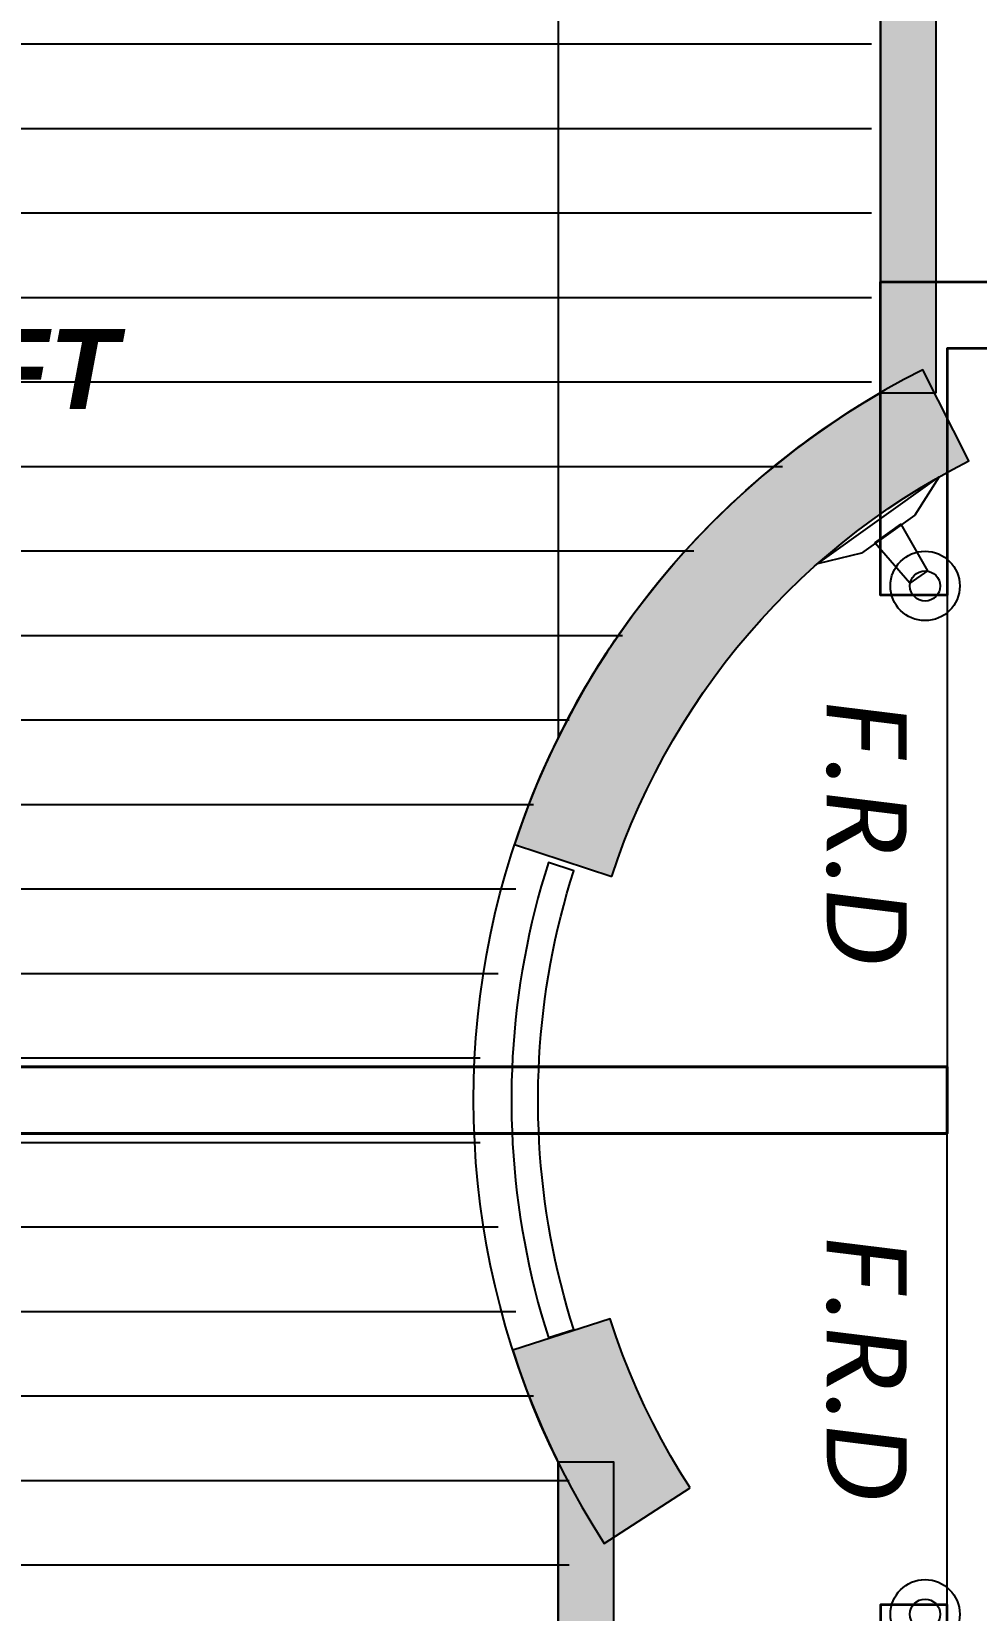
# Model space of a CAD drawing. Header units: millimetres. Extents: x 0 to 125073, y 0 to 71249.
# Drawn here: x 66695 to 68820, y 43261 to 46812 of the extents above; entities that cross this region are included whole.
import ezdxf

# ---------------------------------------------------------------- set-up
doc = ezdxf.new("R2010")
doc.units = ezdxf.units.MM
for name, color, linetype, lineweight in [('DA_CARPET AREA RERA', 30, 'Continuous', 9), ('DA_TEXT IN SQ.FT', 193, 'Continuous', 9), ('DA_WALL', 7, 'Continuous', 35)]:
    doc.layers.add(name, color=color, linetype=linetype, lineweight=lineweight)
for name, color, linetype in [('DA_DOOR', 35, 'Continuous'), ('PROP-FLOOR', 41, 'CONTINUOUS'), ('PROP-FURN', 9, 'CONTINUOUS'), ('PROP-LIGHT', 51, 'CONTINUOUS'), ('PROP-SCREEN', 32, 'CONTINUOUS'), ('PROP-WALL-NEW', 1, 'CONTINUOUS')]:
    doc.layers.add(name, color=color, linetype=linetype)
doc.styles.get("Standard").update_dxf_attribs({"font": 'arial.ttf'})

# ---------------------------------------------------------------- blocks, each defined once
blk = doc.blocks.new('A$C1c7226e4')
at = {"layer": 'DA_CARPET AREA RERA'}
blk.add_lwpolyline([(-1.85, 2.88), (-1.85, -0.62), (-4.425, -0.62), (-4.425, -1.325), (-4.275, -1.325), (-4.275, -2.385), (-10.355, -2.385), (-10.355, 0.665)], dxfattribs=at)
at = {"layer": 'DA_DOOR'}
for p, q in [((-4.425, 0.28), (-4.425, -0.62)), ((-4.275, -1.325), (-4.275, -2.385))]:
    blk.add_line(p, q, dxfattribs=at)
at = {"layer": 'DA_WALL'}
blk.add_lwpolyline([(-3.5, -0.77), (-4.275, -0.77), (-4.275, -1.325), (-4.425, -1.325), (-4.425, -0.62), (-3.5, -0.62)], close=True, dxfattribs=at)
blk.add_lwpolyline([(-4.275, -2.385), (-4.275, -2.535), (-13.075, -2.535), (-13.075, -2.385), (-4.275, -2.385)], dxfattribs=at)
blk = doc.blocks.new('14TH 2')
at = {"layer": 'DA_CARPET AREA RERA'}
blk.add_lwpolyline([(6319.6477, 1262.8521), (6319.6477, 1264.1521), (6322.0227, 1264.1521), (6322.0227, 1265.3721), (6322.0227, 1265.4971), (6323.0927, 1265.4971), (6323.0927, 1265.3471), (6324.5977, 1265.3471), (6324.5977, 1268.8471), (6322.0227, 1268.8471), (6322.0227, 1269.5521), (6322.1727, 1269.5521), (6322.1727, 1270.6121), (6316.0927, 1270.6121), (6316.0927, 1267.5621), (6316.2427, 1267.5621), (6316.2427, 1265.9471), (6316.0927, 1265.9471), (6316.0927, 1262.977), (6314.9727, 1262.9771), (6314.9727, 1261.1971)], dxfattribs=at)
at = {"layer": 'DA_DOOR'}
blk.add_line((6322.1727, 1269.5521), (6322.1727, 1270.6121), dxfattribs=at)
at = {"layer": 'DA_WALL'}
blk.add_lwpolyline([(6322.1727, 1270.6121), (6322.1727, 1270.7621), (6313.3727, 1270.7621), (6313.3727, 1270.6121), (6322.1727, 1270.6121)], dxfattribs=at)
blk.add_lwpolyline([(6322.9477, 1268.9971), (6322.1727, 1268.9971), (6322.1727, 1269.5521), (6322.0227, 1269.5521), (6322.0227, 1268.8471), (6322.9477, 1268.8471)], close=True, dxfattribs=at)
blk = doc.blocks.new('A$Cfed68cb1')
at = {"layer": 'DA_TEXT IN SQ.FT', "insert": (-43.6116, -12.071), "char_height": 0.18, "attachment_point": 1}
blk.add_mtext_dynamic_manual_height_columns('{\\fArial|b1|i1|c0|p34;\\P\\pxqc;RERA :1242SQ.FT}', width=2.985736, gutter_width=12.5, heights=[-0.507], dxfattribs=at)
blk = doc.blocks.new('A$C3be99424')
at = {"layer": 'DA_TEXT IN SQ.FT', "char_height": 0.18, "rotation": 270}
for insert, attachment_point in [((-39.2609, -13.2145), 1), ((-39.2609, -14.9955), 3)]:
    blk.add_mtext_dynamic_manual_height_columns('\\pxqc;{\\fCalibri|b0|i1|c0|p34;F.R.D}', width=0.576536, gutter_width=12.5, heights=[-0.1812], dxfattribs=dict(at, insert=insert, attachment_point=attachment_point))

msp = doc.modelspace()

# ---------------------------------------------------------------- hatches: boundary and pattern name
at = {"layer": 'PROP-SCREEN'}
h = msp.add_hatch(color=32, dxfattribs=at)
h.dxf.hatch_style = 1
h.paths.add_polyline_path([(67999.545, 44911.85922), (68013.23242, 44951.72337), (68027.95868, 44991.21556), (68043.71368, 45030.30873), (68060.48661, 45068.97608), (68078.266, 45107.19113), (68097.03964, 45144.92766), (68116.79468, 45182.15983), (68137.51757, 45218.86211), (68159.19411, 45255.00936), (68181.80946, 45290.57679), (68205.34809, 45325.54003), (68229.7939, 45359.87512), (68255.13011, 45393.55853), (68281.33937, 45426.56718), (68308.40372, 45458.87843), (68336.3046, 45490.47015), (68365.0229, 45521.32068), (68394.53892, 45551.40889), (68424.83245, 45580.71414), (68455.88272, 45609.21636), (68487.66845, 45636.89601), (68520.16786, 45663.73412), (68553.35868, 45689.7123), (68587.21814, 45714.81275), (68621.72306, 45739.01825), (68656.84978, 45762.31223), (68692.57423, 45784.67872), (68728.87192, 45806.10238), (68765.71798, 45826.56854), (68803.08716, 45846.06317), (68699.38533, 46051.35791), (68656.6777, 46029.07833), (68614.56791, 46005.68843), (68573.08483, 45981.20425), (68532.25689, 45955.64255), (68492.11207, 45929.02086), (68452.67788, 45901.35743), (68413.98134, 45872.6712), (68376.04899, 45842.98186), (68338.90681, 45812.30973), (68302.58025, 45780.67584), (68267.09423, 45748.10187), (68232.47305, 45714.61016), (68198.74045, 45680.22364), (68165.91954, 45644.96588), (68134.03282, 45608.86106), (68103.10214, 45571.93392), (68073.1487, 45534.20975), (68044.19303, 45495.71443), (68016.25496, 45456.47432), (67989.35366, 45416.51633), (67963.50756, 45375.86784), (67938.73436, 45334.5567), (67915.05106, 45292.61124), (67892.47387, 45250.06019), (67871.01828, 45206.93272), (67850.69899, 45163.25838), (67831.52992, 45119.06712), (67813.52421, 45074.38921), (67796.6942, 45029.25528), (67781.05143, 44983.69625)])
h = msp.add_hatch(color=32, dxfattribs=at)
h.dxf.hatch_style = 1
h.paths.add_polyline_path([(68175.68777, 43536.84978), (68153.32128, 43572.57423), (68131.89762, 43608.87192), (68111.43146, 43645.71798), (68091.93683, 43683.08716), (68073.4271, 43720.95384), (68055.91493, 43759.29207), (68039.41235, 43798.07558), (68023.93066, 43837.27779), (68009.48047, 43876.87183), (67996.07168, 43916.83056), (67777.08192, 43846.52064), (67792.40625, 43800.85352), (67808.92076, 43755.60319), (67826.61412, 43710.80067), (67845.47421, 43666.47665), (67865.48811, 43622.66153), (67886.64209, 43579.38533), (67908.92167, 43536.6777), (67932.31157, 43494.56791), (67956.79575, 43453.08483), (67982.35745, 43412.25689)])
at = {"layer": 'PROP-WALL-NEW'}
h = msp.add_hatch(color=1, dxfattribs=at)
h.dxf.hatch_style = 1
h.paths.add_polyline_path([(68729, 45999.58951), (68729, 47189), (68604, 47189), (68604, 45999.58951)])
h = msp.add_hatch(color=1, dxfattribs=at)
h.dxf.hatch_style = 1
h.paths.add_polyline_path([(68004, 40769), (68004, 43594.69048), (67879, 43594.69048), (67879, 40769)])

# ---------------------------------------------------------------- linework, layer by layer
at = {"layer": 'PROP-FLOOR'}
for p, q in [((62864, 46784), (68584, 46784)), ((62864, 46594), (68584, 46594)), ((62864, 46404), (68584, 46404)), ((62864, 46214), (68584, 46214)), ((62864, 46024), (68584, 46024)), ((62864, 45834), (68384, 45834)), ((62864, 45644), (68184, 45644)), ((62864, 45454), (68024, 45454)), ((62864, 45264), (67904, 45264)), ((62864, 45074), (67824, 45074)), ((62864, 44884), (67784, 44884)), ((62864, 44694), (67744, 44694)), ((62864, 44504), (67704, 44504)), ((62864, 44314), (67704, 44314)), ((62864, 44124), (67744, 44124)), ((62864, 43934), (67784, 43934)), ((62864, 43744), (67824, 43744)), ((62864, 43554), (67904, 43554)), ((62864, 43364), (67904, 43364))]:
    msp.add_line(p, q, dxfattribs=at)
msp.add_lwpolyline([(67879, 40769), (67879, 43594.69048), (67858.79985, 43636.96926), (67839.68282, 43679.7487), (67821.6613, 43723.00106), (67804.74697, 43766.69828), (67788.95082, 43810.81203), (67774.28308, 43855.3137), (67760.75326, 43900.17444), (67748.37013, 43945.36514), (67737.14174, 43990.85651), (67727.07536, 44036.61904), (67718.17751, 44082.62306), (67710.45397, 44128.83873), (67703.90975, 44175.23609), (67698.54908, 44221.78504), (67694.37546, 44268.4554), (67691.39157, 44315.2169), (67689.59937, 44362.03922), (67689, 44408.89199), (67689.59387, 44455.74483), (67691.38058, 44502.56736), (67694.35897, 44549.32921), (67698.52712, 44596.00006), (67703.88231, 44642.54964), (67710.42109, 44688.94776), (67718.1392, 44735.16434), (67727.03165, 44781.16941), (67737.09266, 44826.93312), (67748.31572, 44872.42581), (67760.69353, 44917.61797), (67774.21809, 44962.48029), (67788.8806, 45006.98368), (67804.67158, 45051.09929), (67821.58077, 45094.7985), (67839.59721, 45138.05297), (67858.70923, 45180.83465), (67878.90441, 45223.11581), (67900.16967, 45264.86901), (67922.49122, 45306.06719), (67945.85458, 45346.68363), (67970.2446, 45386.69198), (67995.64547, 45426.06631), (68022.0407, 45464.78107), (68049.41319, 45502.81117), (68077.74518, 45540.13194), (68107.01831, 45576.71917), (68137.21358, 45612.54915), (68168.31141, 45647.59863), (68200.29165, 45681.84489), (68233.13354, 45715.26571), (68266.81579, 45747.83943), (68301.31657, 45779.54492), (68336.61349, 45810.36162), (68372.68366, 45840.26955), (68409.5037, 45869.24931), (68447.04973, 45897.2821), (68485.29739, 45924.34975), (68524.22189, 45950.4347), (68563.79798, 45975.52005), (68604, 45999.58951), (68604, 48049)], dxfattribs=at)
at = {"layer": 'PROP-FURN'}
msp.add_lwpolyline([(67879, 47169), (67879, 45223.30952), (67887.16359, 45239.64626), (67895.48893, 45255.90117), (67903.97519, 45272.07264), (67912.62155, 45288.15909), (67921.42714, 45304.15892), (67930.3911, 45320.07057), (67939.51255, 45335.89247), (67948.79059, 45351.62305), (67958.2243, 45367.26077), (67967.81276, 45382.80409), (67977.55502, 45398.25147), (67987.45012, 45413.60139), (67997.49708, 45428.85235), (68007.69493, 45444.00284), (68018.04264, 45459.05136), (68028.53921, 45473.99644), (68039.18359, 45488.83659), (68049.97475, 45503.57037), (68060.91161, 45518.19632), (68071.9931, 45532.71299), (68083.21813, 45547.11896), (68094.58558, 45561.41281), (68106.09435, 45575.59313), (68117.7433, 45589.65852), (68129.53128, 45603.6076), (68141.45713, 45617.43899), (68153.51967, 45631.15133), (68165.71772, 45644.74327), (68178.05007, 45658.21347), (68190.51551, 45671.5606), (68203.11281, 45684.78336), (68215.84074, 45697.88043), (68228.69803, 45710.85052), (68241.68341, 45723.69236), (68254.79562, 45736.40469), (68268.03336, 45748.98624), (68281.39532, 45761.43579), (68294.88019, 45773.7521), (68308.48664, 45785.93396), (68322.21333, 45797.98017), (68336.0589, 45809.88955), (68350.022, 45821.66092), (68364.10125, 45833.29312), (68378.29525, 45844.785), (68392.60262, 45856.13544), (68407.02194, 45867.34332), (68421.55179, 45878.40752), (68436.19074, 45889.32697), (68450.93735, 45900.10058), (68465.79017, 45910.72729), (68480.74773, 45921.20606), (68495.80856, 45931.53586), (68510.97117, 45941.71566), (68526.23407, 45951.74447), (68541.59577, 45961.62129), (68557.05473, 45971.34516), (68572.60945, 45980.91511), (68588.25839, 45990.3302), (68604, 45999.58951), (68604, 47169)], dxfattribs=at)
for centre in [(68704.4018, 45565.04404), (68704.4018, 43252.95596)]:
    msp.add_circle(centre, 34, dxfattribs=at)
at = {"layer": 'PROP-LIGHT'}
for points in [[(68462.18172, 45614.81871), (68736.19807, 45810.27267), (68681.22665, 45724.48673), (68561.19086, 45638.86604)], [(68591.0907, 45661.81728), (68649.79139, 45703.68808), (68709.71181, 45599.29066), (68670.29221, 45571.17294)]]:
    msp.add_lwpolyline(points, close=True, dxfattribs=at)
for centre in [(68704.4018, 45565.04404), (68704.4018, 43252.95596)]:
    msp.add_circle(centre, 78, dxfattribs=at)
at = {"layer": 'PROP-SCREEN'}
for points in [[(67999.545, 44911.85922), (68013.23242, 44951.72337), (68027.95868, 44991.21556), (68043.71368, 45030.30873), (68060.48661, 45068.97608), (68078.266, 45107.19113), (68097.03964, 45144.92766), (68116.79468, 45182.15983), (68137.51757, 45218.86211), (68159.19411, 45255.00936), (68181.80946, 45290.57679), (68205.34809, 45325.54003), (68229.7939, 45359.87512), (68255.13011, 45393.55853), (68281.33937, 45426.56718), (68308.40372, 45458.87843), (68336.3046, 45490.47015), (68365.0229, 45521.32068), (68394.53892, 45551.40889), (68424.83245, 45580.71414), (68455.88272, 45609.21636), (68487.66845, 45636.89601), (68520.16786, 45663.73412), (68553.35868, 45689.7123), (68587.21814, 45714.81275), (68621.72306, 45739.01825), (68656.84978, 45762.31223), (68692.57423, 45784.67872), (68728.87192, 45806.10238), (68765.71798, 45826.56854), (68803.08716, 45846.06317), (68699.38533, 46051.35791), (68656.6777, 46029.07833), (68614.56791, 46005.68843), (68573.08483, 45981.20425), (68532.25689, 45955.64255), (68492.11207, 45929.02086), (68452.67788, 45901.35743), (68413.98134, 45872.6712), (68376.04899, 45842.98186), (68338.90681, 45812.30973), (68302.58025, 45780.67584), (68267.09423, 45748.10187), (68232.47305, 45714.61016), (68198.74045, 45680.22364), (68165.91954, 45644.96588), (68134.03282, 45608.86106), (68103.10214, 45571.93392), (68073.1487, 45534.20975), (68044.19303, 45495.71443), (68016.25496, 45456.47432), (67989.35366, 45416.51633), (67963.50756, 45375.86784), (67938.73436, 45334.5567), (67915.05106, 45292.61124), (67892.47387, 45250.06019), (67871.01828, 45206.93272), (67850.69899, 45163.25838), (67831.52992, 45119.06712), (67813.52421, 45074.38921), (67796.6942, 45029.25528), (67781.05143, 44983.69625)], [(67914.40916, 43893.13043), (67906.43128, 43918.8003), (67898.86149, 43944.59344), (67891.7017, 43970.5034), (67884.9537, 43996.52363), (67878.61919, 44022.64761), (67872.69976, 44048.86876), (67867.1969, 44075.18048), (67862.11201, 44101.57617), (67857.44634, 44128.04917), (67853.20109, 44154.59283), (67849.37731, 44181.20048), (67845.97597, 44207.86542), (67842.99793, 44234.58095), (67840.44392, 44261.34035), (67838.3146, 44288.13688), (67836.61051, 44314.96381), (67835.33206, 44341.8144), (67834.47958, 44368.68188), (67834.05329, 44395.5595), (67834.05329, 44422.4405), (67834.47958, 44449.31812), (67835.33206, 44476.1856), (67836.61051, 44503.03619), (67838.3146, 44529.86312), (67840.44392, 44556.65965), (67842.99793, 44583.41905), (67845.97597, 44610.13458), (67849.37731, 44636.79952), (67853.20109, 44663.40717), (67857.44634, 44689.95083), (67862.11201, 44716.42383), (67867.1969, 44742.81952), (67872.69976, 44769.13124), (67878.61919, 44795.35239), (67884.9537, 44821.47637), (67891.7017, 44847.4966), (67898.86149, 44873.40656), (67906.43128, 44899.1997), (67914.40916, 44924.86957), (67857.2555, 44943.13043), (67848.99522, 44916.55191), (67841.15748, 44889.84573), (67833.74424, 44863.01861), (67826.75737, 44836.0773), (67820.19863, 44809.02858), (67814.06966, 44781.87925), (67808.37202, 44754.63614), (67803.10712, 44727.30609), (67798.2763, 44699.89599), (67793.88077, 44672.41273), (67789.92164, 44644.86322), (67786.3999, 44617.25439), (67783.31644, 44589.59317), (67780.67203, 44561.88654), (67778.46733, 44534.14146), (67776.70291, 44506.3649), (67775.37921, 44478.56385), (67774.49656, 44450.74531), (67774.05518, 44422.91627), (67774.05518, 44395.08373), (67774.49656, 44367.25469), (67775.37921, 44339.43615), (67776.70291, 44311.6351), (67778.46733, 44283.85854), (67780.67203, 44256.11346), (67783.31644, 44228.40683), (67786.3999, 44200.74561), (67789.92164, 44173.13678), (67793.88077, 44145.58727), (67798.2763, 44118.10401), (67803.10712, 44090.69391), (67808.37202, 44063.36386), (67814.06966, 44036.12075), (67820.19863, 44008.97142), (67826.75737, 43981.9227), (67833.74424, 43954.98139), (67841.15748, 43928.15427), (67848.99522, 43901.44809), (67857.2555, 43874.86957)], [(68175.68777, 43536.84978), (68153.32128, 43572.57423), (68131.89762, 43608.87192), (68111.43146, 43645.71798), (68091.93683, 43683.08716), (68073.4271, 43720.95384), (68055.91493, 43759.29207), (68039.41235, 43798.07558), (68023.93066, 43837.27779), (68009.48047, 43876.87183), (67996.07168, 43916.83056), (67777.08192, 43846.52064), (67792.40625, 43800.85352), (67808.92076, 43755.60319), (67826.61412, 43710.80067), (67845.47421, 43666.47665), (67865.48811, 43622.66153), (67886.64209, 43579.38533), (67908.92167, 43536.6777), (67932.31157, 43494.56791), (67956.79575, 43453.08483), (67982.35745, 43412.25689)]]:
    msp.add_lwpolyline(points, close=True, dxfattribs=at)
at = {"layer": 'PROP-WALL-NEW'}
for points in [[(68729, 45999.58951), (68729, 47189), (68604, 47189), (68604, 45999.58951)], [(68004, 40769), (68004, 43594.69048), (67879, 43594.69048), (67879, 40769)]]:
    msp.add_lwpolyline(points, close=True, dxfattribs=at)

# ---------------------------------------------------------------- block references
at = {"color": 1, "xscale": 1000, "yscale": 1000, "zscale": 1000}
for name in ['A$Cfed68cb1', 'A$C3be99424']:
    msp.add_blockref(name, (107924.22813, 58513.9767), dxfattribs=at)
at = {"layer": 'DA_WALL', "xscale": 1000, "yscale": 1000, "zscale": 1000}
for name, p in [('A$C1c7226e4', (73029.22813, 46868.9767)), ('14TH 2', (-6253418.45791, -1226278.08535))]:
    msp.add_blockref(name, p, dxfattribs=at)

doc.saveas('drawing.dxf')
